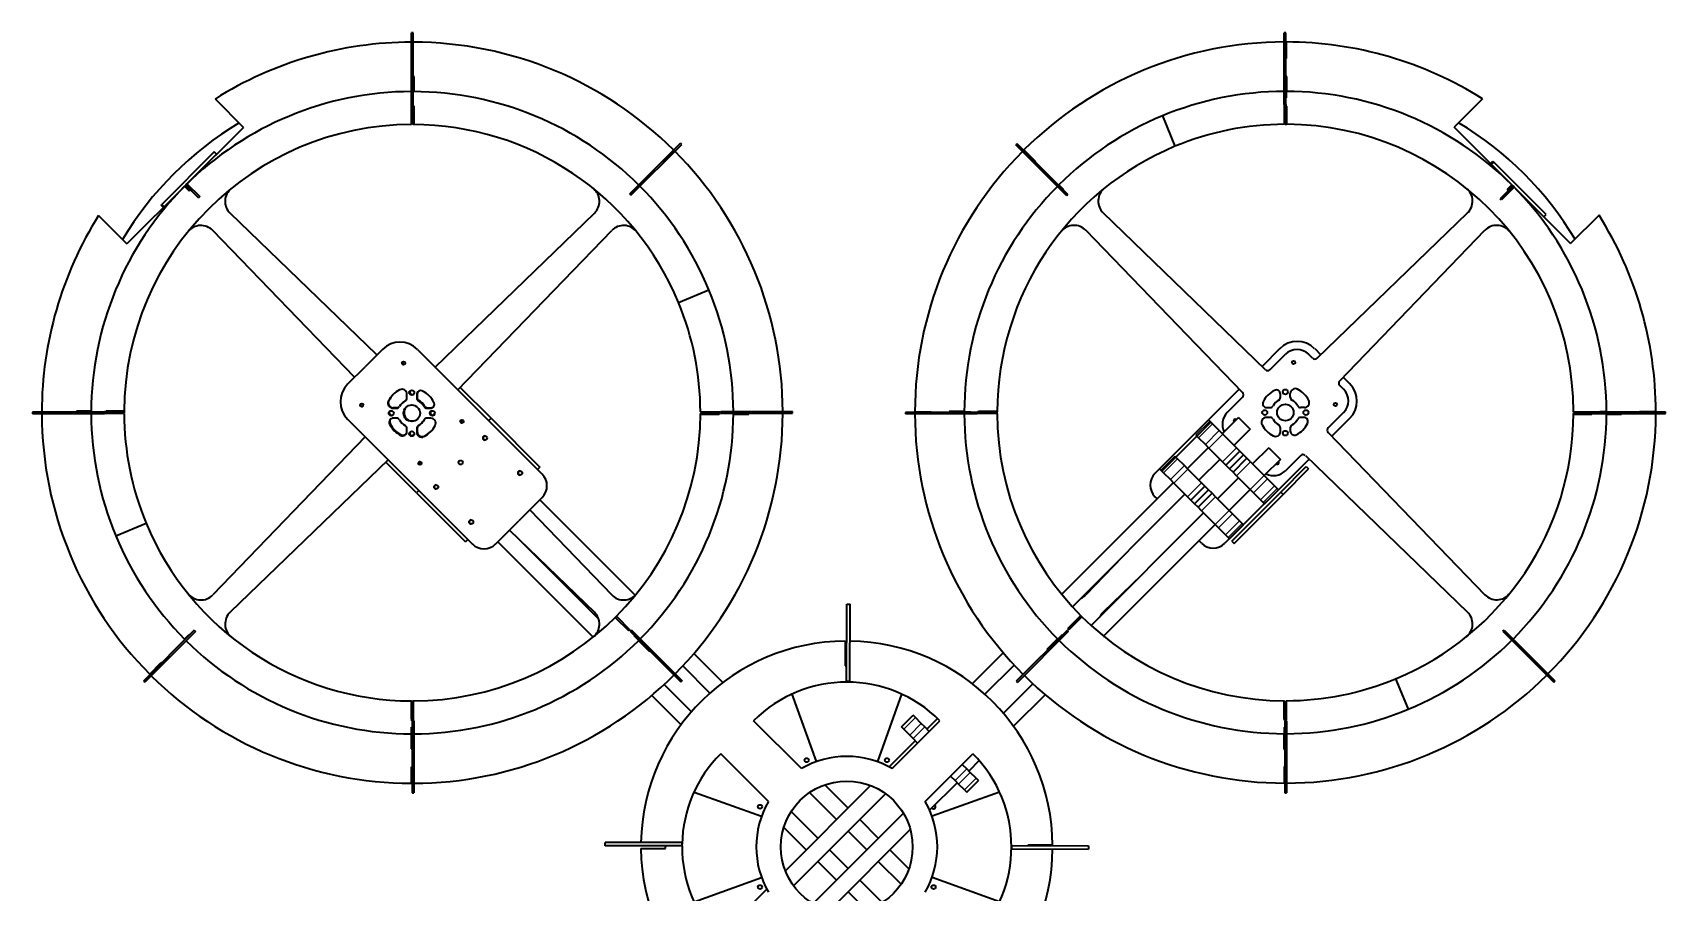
# Model space of a CAD drawing. Extents: x 95 to 1141, y 12 to 831.
# Drawn here: x 408.1 to 738.6, y 298 to 472 of the extents above; entities that cross this region are included whole.
import ezdxf

# ---------------------------------------------------------------- set-up
doc = ezdxf.new("R2010")
doc.units = 0

msp = doc.modelspace()

# ---------------------------------------------------------------- linework, layer by layer
at = {"color": 7, "lineweight": 35, "ltscale": 0.083327}
msp.add_line((484.73, 470.11), (484.73, 466.78), dxfattribs=at)
at = {"color": 7, "lineweight": 35, "ltscale": 0.363315}
for p, q in [((484.75, 457.5), (484.75, 472.03)), ((485.09, 457.5), (485.09, 472.03)), ((661.42, 457.46), (661.42, 472)), ((661.75, 457.46), (661.75, 472)), ((528.93, 439.38), (539.21, 449.66)), ((529.17, 439.15), (539.44, 449.42)), ((617.37, 439.04), (607.09, 449.31)), ((422.59, 395.23), (408.05, 395.23)), ((422.59, 394.9), (408.05, 394.9)), ((547.36, 395.33), (561.89, 395.33)), ((547.36, 395), (561.89, 395)), ((599.25, 395.19), (584.72, 395.19)), ((599.25, 394.86), (584.72, 394.86)), ((724.02, 395.3), (738.56, 395.3)), ((724.02, 394.96), (738.56, 394.96)), ((440.78, 351.08), (430.5, 340.81)), ((441.01, 350.85), (430.74, 340.57)), ((529, 350.92), (539.28, 340.64)), ((705.67, 350.88), (715.95, 340.61)), ((705.91, 351.12), (716.18, 340.84)), ((484.86, 332.73), (484.86, 318.2)), ((485.19, 332.73), (485.19, 318.2)), ((661.52, 332.69), (661.52, 318.16)), ((661.86, 332.69), (661.86, 318.16))]:
    msp.add_line(p, q, dxfattribs=at)
at = {"color": 7, "lineweight": 35, "ltscale": 0.008334}
for p, q in [((485.09, 472.03), (484.75, 472.03)), ((484.73, 457.45), (485.06, 457.45)), ((485.09, 457.5), (484.75, 457.5)), ((485.25, 457.17), (484.92, 457.17)), ((661.59, 457.13), (661.59, 457.46)), ((661.92, 457.13), (661.59, 457.13)), ((485.25, 453.5), (484.92, 453.5)), ((661.92, 453.46), (661.59, 453.46)), ((607.33, 449.55), (607.09, 449.31)), ((439.29, 441.43), (439.05, 441.2)), ((705.36, 438.17), (705.13, 438.4)), ((408.05, 395.23), (408.05, 394.9)), ((422.59, 395.23), (422.59, 394.9)), ((422.92, 395.4), (422.92, 395.06)), ((426.59, 395.4), (426.59, 395.06)), ((547.23, 395.28), (547.23, 394.95)), ((547.36, 395), (547.36, 395.33)), ((561.89, 395), (561.89, 395.33)), ((599.59, 395.36), (599.59, 395.03)), ((603.25, 395.36), (603.25, 395.03)), ((646.32, 393.43), (646.09, 393.67)), ((720.02, 394.8), (720.02, 395.13)), ((723.69, 394.8), (723.69, 395.13)), ((657.4, 376.7), (657.17, 376.94)), ((660.23, 379.53), (660, 379.76)), ((653.14, 372.44), (652.91, 372.68)), ((528.65, 351.04), (528.89, 351.27)), ((529, 350.92), (529.24, 351.16)), ((484.73, 332.78), (485.06, 332.78)), ((484.86, 332.73), (485.19, 332.73)), ((661.8, 332.82), (661.47, 332.82)), ((661.52, 332.69), (661.86, 332.69)), ((484.86, 318.2), (485.19, 318.2)), ((661.52, 318.16), (661.86, 318.16)), ((536.19, 306.91), (536.19, 307.24))]:
    msp.add_line(p, q, dxfattribs=at)
at = {"color": 7, "lineweight": 35, "ltscale": 0.008333}
for p, q in [((661.75, 472), (661.42, 472)), ((661.75, 457.46), (661.42, 457.46)), ((539.44, 449.42), (539.21, 449.66)), ((440, 440.25), (439.76, 440.01)), ((706.77, 440.05), (706.54, 440.29)), ((707.96, 440.76), (707.72, 441)), ((441.88, 438.84), (441.65, 438.6)), ((529.17, 439.15), (528.93, 439.38)), ((617.61, 439.27), (617.37, 439.04)), ((422.92, 395.06), (422.59, 395.06)), ((543.36, 394.83), (543.36, 395.17)), ((547.02, 394.83), (547.02, 395.17)), ((584.72, 395.19), (584.72, 394.86)), ((599.25, 395.19), (599.25, 394.86)), ((599.3, 395.32), (599.3, 394.98)), ((723.97, 395.32), (723.97, 394.98)), ((724.02, 394.96), (724.02, 395.3)), ((738.56, 394.96), (738.56, 395.3)), ((650.32, 369.61), (650.08, 369.85)), ((526.06, 353.63), (526.29, 353.87)), ((620.15, 353.99), (620.39, 353.76)), ((440.78, 351.08), (441.01, 350.85)), ((617.44, 351.05), (617.68, 350.81)), ((617.56, 351.4), (617.8, 351.16)), ((705.67, 350.88), (705.91, 351.12)), ((430.5, 340.81), (430.74, 340.57)), ((607.17, 340.77), (607.4, 340.53)), ((715.95, 340.61), (716.18, 340.84)), ((484.69, 336.73), (485.02, 336.73)), ((661.36, 336.69), (661.69, 336.69)), ((484.69, 333.06), (485.02, 333.06)), ((661.36, 333.03), (661.69, 333.03))]:
    msp.add_line(p, q, dxfattribs=at)
at = {"color": 7, "lineweight": 35, "ltscale": 0.083321}
for p, q in [((661.8, 470.15), (661.8, 466.82)), ((409.9, 395.28), (413.23, 395.28))]:
    msp.add_line(p, q, dxfattribs=at)
at = {"color": 7, "lineweight": 35, "ltscale": 0.000538635}
for p, q in [((484.73, 466.78), (484.75, 466.78)), ((484.75, 458.78), (484.73, 458.78)), ((725.3, 395.3), (725.3, 395.32)), ((733.3, 395.32), (733.3, 395.3))]:
    msp.add_line(p, q, dxfattribs=at)
at = {"color": 7, "lineweight": 35, "ltscale": 0.001302}
for p, q in [((661.8, 466.82), (661.75, 466.82)), ((661.75, 458.82), (661.8, 458.82)), ((661.8, 457.48), (661.75, 457.48))]:
    msp.add_line(p, q, dxfattribs=at)
at = {"color": 7, "lineweight": 35, "ltscale": 0.004166}
for p, q in [((485.25, 463.17), (485.09, 463.17)), ((416.92, 395.4), (416.92, 395.23)), ((553.02, 394.83), (553.02, 395)), ((532.89, 346.8), (533.01, 346.91)), ((484.69, 327.06), (484.86, 327.06)), ((661.36, 327.03), (661.52, 327.03))]:
    msp.add_line(p, q, dxfattribs=at)
at = {"color": 7, "lineweight": 35, "ltscale": 0.07634}
msp.add_line((485.25, 460.11), (485.25, 463.17), dxfattribs=at)
at = {"color": 7, "lineweight": 35, "ltscale": 0.004167}
for p, q in [((661.92, 463.13), (661.75, 463.13)), ((593.59, 395.36), (593.59, 395.19)), ((729.69, 394.8), (729.69, 394.96)), ((613.32, 347.16), (613.44, 347.04))]:
    msp.add_line(p, q, dxfattribs=at)
at = {"color": 7, "lineweight": 35, "ltscale": 0.074477}
for p, q in [((661.92, 460.15), (661.92, 463.13)), ((419.9, 395.4), (416.92, 395.4))]:
    msp.add_line(p, q, dxfattribs=at)
at = {"color": 7, "lineweight": 35, "ltscale": 0.03335}
for p, q in [((484.73, 460.11), (484.73, 458.78)), ((661.8, 460.15), (661.8, 458.82)), ((438.82, 440.96), (439.76, 440.01)), ((419.9, 395.28), (421.23, 395.28)), ((549.9, 394.95), (548.56, 394.95)), ((596.64, 395.32), (597.97, 395.32)), ((726.64, 395.32), (725.3, 395.32)), ((438.82, 349.27), (439.76, 350.21)), ((484.73, 330.11), (484.73, 331.45)), ((661.47, 330.15), (661.47, 331.48))]:
    msp.add_line(p, q, dxfattribs=at)
at = {"color": 7, "lineweight": 35, "ltscale": 0.203117}
for p, q in [((444.98, 458.61), (450.72, 452.86)), ((701.56, 458.64), (695.81, 452.9)), ((421.41, 435.04), (427.15, 429.29)), ((725.13, 435.07), (719.39, 429.33))]:
    msp.add_line(p, q, dxfattribs=at)
at = {"color": 7, "lineweight": 35, "ltscale": 0.1}
for p, q in [((484.73, 453.45), (484.73, 457.45)), ((543.23, 395.28), (547.23, 395.28)), ((603.3, 394.98), (599.3, 394.98)), ((719.97, 395.32), (723.97, 395.32)), ((649.62, 384.48), (652.45, 387.31)), ((651.04, 383.06), (653.87, 385.89)), ((642.53, 377.4), (645.36, 380.22)), ((489.04, 376.56), (486.21, 379.39)), ((643.24, 376.68), (646.07, 379.51)), ((643.96, 375.97), (646.79, 378.8)), ((657.4, 376.7), (660.23, 379.53)), ((496.12, 369.47), (493.3, 372.3)), ((650.32, 369.61), (653.14, 372.44)), ((485.06, 336.78), (485.06, 332.78)), ((661.8, 336.82), (661.8, 332.82))]:
    msp.add_line(p, q, dxfattribs=at)
at = {"color": 7, "lineweight": 35, "ltscale": 0.007027}
for p, q in [((484.92, 457.17), (484.92, 457.45)), ((485.06, 457.17), (485.06, 457.45)), ((599.59, 395.32), (599.3, 395.32)), ((599.59, 395.03), (599.3, 395.03)), ((484.73, 333.06), (484.73, 332.78)), ((485.02, 333.06), (485.02, 332.78))]:
    msp.add_line(p, q, dxfattribs=at)
at = {"color": 7, "lineweight": 35, "ltscale": 0.091666}
for p, q in [((484.92, 453.5), (484.92, 457.17)), ((485.25, 453.5), (485.25, 457.17)), ((661.59, 453.46), (661.59, 457.13)), ((661.92, 453.46), (661.92, 457.13)), ((543.36, 395.17), (547.02, 395.17)), ((543.36, 394.83), (547.02, 394.83)), ((526.29, 353.87), (528.89, 351.27)), ((620.39, 353.76), (617.8, 351.16)), ((661.36, 336.69), (661.36, 333.03)), ((661.69, 336.69), (661.69, 333.03))]:
    msp.add_line(p, q, dxfattribs=at)
at = {"color": 7, "lineweight": 35, "ltscale": 0.099467}
for p, q in [((661.47, 453.48), (661.47, 457.46)), ((426.57, 394.95), (422.59, 394.95))]:
    msp.add_line(p, q, dxfattribs=at)
at = {"color": 7, "lineweight": 35, "ltscale": 0.000532532}
msp.add_line((661.75, 457.48), (661.75, 457.46), dxfattribs=at)
at = {"color": 7, "lineweight": 35, "ltscale": 0.008866}
msp.add_line((661.8, 457.13), (661.8, 457.48), dxfattribs=at)
at = {"color": 7, "lineweight": 35, "ltscale": 0.404167}
msp.add_line((439.29, 441.43), (450.72, 452.86), dxfattribs=at)
at = {"color": 7, "lineweight": 35, "ltscale": 0.001307}
msp.add_line((485.06, 453.45), (485.06, 453.5), dxfattribs=at)
at = {"color": 7, "lineweight": 35, "ltscale": 0.166667}
for p, q in [((636.74, 455.19), (639.29, 449.03)), ((636.74, 455.19), (639.29, 449.03)), ((511.2, 377.97), (506.49, 373.25)), ((683.94, 341.25), (686.49, 335.09)), ((683.94, 341.25), (686.49, 335.09))]:
    msp.add_line(p, q, dxfattribs=at)
at = {"color": 7, "lineweight": 35, "ltscale": 0.408333}
for p, q in [((707.36, 441.35), (695.81, 452.9)), ((438.7, 440.84), (427.15, 429.29))]:
    msp.add_line(p, q, dxfattribs=at)
at = {"color": 7, "lineweight": 35, "ltscale": 0.363316}
msp.add_line((617.61, 439.27), (607.33, 449.55), dxfattribs=at)
at = {"color": 7, "lineweight": 35, "ltscale": 0.374792}
for p, q in [((444.8, 447.88), (434.2, 437.28)), ((714.41, 435.25), (703.81, 445.85))]:
    msp.add_line(p, q, dxfattribs=at)
at = {"color": 7, "lineweight": 35, "ltscale": 0.211495}
msp.add_line((445.27, 447.41), (439.29, 441.43), dxfattribs=at)
at = {"color": 7, "lineweight": 35, "ltscale": 0.016667}
for p, q in [((445.27, 447.41), (444.8, 447.88)), ((703.33, 445.38), (703.81, 445.85)), ((713.94, 434.78), (714.41, 435.25)), ((500.84, 393.99), (500.37, 393.52)), ((646.07, 393.65), (646.54, 393.18)), ((510.74, 384.09), (510.27, 383.62)), ((665.87, 384.23), (666.34, 383.76)), ((486.22, 379.37), (485.75, 378.9)), ((660.69, 379.04), (661.16, 378.57)), ((496.12, 369.47), (495.65, 369)), ((572.86, 356.4), (573.53, 356.4)), ((572.83, 340.81), (573.5, 340.81)), ((584.41, 331.05), (583.94, 331.52)), ((596.66, 318.79), (597.13, 318.32)), ((523.93, 307.48), (523.93, 308.14)), ((606.19, 307.5), (606.19, 306.84)), ((621.79, 307.47), (621.79, 306.81))]:
    msp.add_line(p, q, dxfattribs=at)
at = {"color": 7, "lineweight": 35, "ltscale": 0.083334}
for p, q in [((538.05, 448.03), (535.69, 445.67)), ((652.15, 394.14), (654.5, 391.79)), ((583.94, 331.52), (586.29, 333.87)), ((661.47, 320.15), (661.47, 323.48))]:
    msp.add_line(p, q, dxfattribs=at)
at = {"color": 7, "lineweight": 35, "ltscale": 0.083333}
for p, q in [((608.72, 448.3), (611.08, 445.94)), ((559.9, 394.95), (556.56, 394.95)), ((658.27, 388.02), (660.63, 385.66)), ((431.75, 342.2), (434.1, 344.56)), ((714.79, 342.24), (712.43, 344.59)), ((597.13, 318.32), (599.49, 320.67))]:
    msp.add_line(p, q, dxfattribs=at)
at = {"color": 7, "lineweight": 35, "ltscale": 0.002601}
for p, q in [((611.01, 445.87), (611.08, 445.94)), ((439.84, 350.14), (439.76, 350.21)), ((529.8, 349.98), (529.87, 350.05)), ((434.18, 344.48), (434.1, 344.56))]:
    msp.add_line(p, q, dxfattribs=at)
at = {"color": 7, "lineweight": 35, "ltscale": 0.016666}
for p, q in [((703.18, 445.53), (703.65, 446.01)), ((434.51, 436.65), (434.04, 437.13)), ((636.17, 383.76), (636.65, 383.28)), ((650.79, 369.14), (651.26, 368.67)), ((586.76, 333.4), (586.29, 333.87)), ((599.02, 321.15), (599.49, 320.67)), ((539.53, 307.44), (539.53, 308.11))]:
    msp.add_line(p, q, dxfattribs=at)
at = {"color": 7, "lineweight": 35, "ltscale": 0.002741}
for p, q in [((703.26, 445.46), (703.33, 445.38)), ((434.59, 436.73), (434.67, 436.81))]:
    msp.add_line(p, q, dxfattribs=at)
at = {"color": 7, "lineweight": 35, "ltscale": 0.154964}
for p, q in [((707.72, 440.99), (703.33, 445.38)), ((439.05, 441.19), (434.67, 436.81))]:
    msp.add_line(p, q, dxfattribs=at)
at = {"color": 7, "lineweight": 35, "ltscale": 0.005552}
msp.add_line((703.65, 446.01), (703.81, 445.85), dxfattribs=at)
at = {"color": 7, "lineweight": 35, "ltscale": 0.091821}
for p, q in [((439.05, 441.2), (441.65, 438.6)), ((439.29, 441.43), (441.88, 438.84)), ((707.72, 441), (705.13, 438.4))]:
    msp.add_line(p, q, dxfattribs=at)
at = {"color": 7, "lineweight": 35, "ltscale": 0.033333}
for p, q in [((439.05, 441.19), (440, 440.25)), ((530.74, 441.19), (529.8, 440.25)), ((707.72, 349.31), (706.77, 350.25))]:
    msp.add_line(p, q, dxfattribs=at)
at = {"color": 7, "lineweight": 35, "ltscale": 0.033349}
for p, q in [((615.79, 441.23), (616.74, 440.29)), ((707.48, 441.23), (706.54, 440.29)), ((615.56, 349.31), (616.5, 350.25))]:
    msp.add_line(p, q, dxfattribs=at)
at = {"color": 7, "lineweight": 35, "ltscale": 0.002602}
for p, q in [((616.66, 440.21), (616.74, 440.29)), ((616.5, 350.25), (616.58, 350.18))]:
    msp.add_line(p, q, dxfattribs=at)
at = {"color": 7, "lineweight": 35, "ltscale": 0.09182}
msp.add_line((707.96, 440.76), (705.36, 438.17), dxfattribs=at)
at = {"color": 7, "lineweight": 35, "ltscale": 0.02017}
msp.add_line((707.72, 440.99), (707.15, 440.42), dxfattribs=at)
at = {"color": 7, "lineweight": 35, "ltscale": 0.404166}
msp.add_line((707.95, 440.76), (719.39, 429.33), dxfattribs=at)
at = {"color": 7, "lineweight": 35, "ltscale": 0.211494}
msp.add_line((713.94, 434.78), (707.95, 440.76), dxfattribs=at)
at = {"color": 7, "lineweight": 35, "ltscale": 0.005551}
msp.add_line((434.04, 437.13), (434.2, 437.28), dxfattribs=at)
at = {"color": 7, "lineweight": 35, "ltscale": 0.016668}
msp.add_line((434.67, 436.81), (434.2, 437.28), dxfattribs=at)
at = {"color": 7, "lineweight": 35}
for p, q in [((477.74, 406.8), (448.02, 435.5)), ((489.53, 404.36), (521.78, 435.5)), ((657.6, 403.82), (624.76, 435.54)), ((668.07, 406.14), (698.52, 435.54)), ((473.21, 402.28), (444.51, 431.99)), ((494.14, 399.74), (525.28, 431.99)), ((652.97, 399.19), (621.25, 432.03)), ((672.63, 401.59), (702.02, 432.03)), ((485.94, 407.94), (511.2, 382.68)), ((471.8, 393.8), (497.06, 368.54)), ((475.39, 390.21), (444.51, 358.24)), ((670.31, 391.11), (702.02, 358.27)), ((479.99, 385.6), (448.02, 354.73)), ((666.44, 385.74), (649.38, 368.68)), ((665.68, 386.48), (698.52, 354.76)), ((638.97, 380.96), (616.37, 358.36)), ((510.73, 377.5), (530.04, 358.19)), ((641.32, 378.61), (618.55, 355.83)), ((508.67, 375.44), (525.28, 358.24)), ((645.09, 374.84), (622.32, 352.06)), ((504.57, 371.34), (521.78, 354.73)), ((647.45, 372.48), (624.85, 349.88)), ((502.24, 369.01), (521.54, 349.72)), ((506.2, 369.77), (522.64, 353.33)), ((577.67, 319.67), (560.42, 302.42)), ((580.72, 318.01), (562.09, 299.37)), ((584.32, 314.06), (566.04, 295.78)), ((585.72, 310.75), (569.35, 294.38))]:
    msp.add_line(p, q, dxfattribs=at)
at = {"color": 7, "lineweight": 35, "ltscale": 0.166666}
for p, q in [((538.8, 417.41), (544.96, 419.96)), ((538.8, 417.41), (544.96, 419.96)), ((424.86, 370.21), (431.02, 372.76)), ((424.86, 370.21), (431.02, 372.76)), ((501.77, 368.54), (506.49, 373.25))]:
    msp.add_line(p, q, dxfattribs=at)
at = {"color": 7, "lineweight": 35, "ltscale": 0.125}
for p, q in [((478.87, 407.94), (475.34, 404.4)), ((572.52, 348.9), (572.52, 343.9)), ((614.52, 307.57), (609.52, 307.57)), ((531.19, 306.91), (536.19, 306.91))]:
    msp.add_line(p, q, dxfattribs=at)
at = {"color": 7, "lineweight": 35, "ltscale": 0.126822}
msp.add_line((660.5, 408.08), (656.91, 404.49), dxfattribs=at)
at = {"color": 7, "lineweight": 35, "ltscale": 0.109739}
for p, q in [((658.53, 403.83), (661.64, 406.94)), ((652.96, 398.25), (649.85, 395.15)), ((670.32, 392.05), (673.42, 395.15)), ((664.74, 386.47), (661.64, 383.37))]:
    msp.add_line(p, q, dxfattribs=at)
at = {"color": 7, "lineweight": 35, "ltscale": 0.02786}
msp.add_line((667.14, 406.15), (666.35, 406.94), dxfattribs=at)
at = {"color": 7, "lineweight": 35, "ltscale": 0.043665}
msp.add_line((667.57, 408.08), (668.8, 406.84), dxfattribs=at)
at = {"color": 7, "lineweight": 35, "ltscale": 0.125001}
msp.add_line((471.8, 400.87), (475.34, 404.4), dxfattribs=at)
at = {"color": 7, "lineweight": 35, "ltscale": 0.220402}
msp.add_line((500.84, 393.99), (494.6, 400.22), dxfattribs=at)
at = {"color": 7, "lineweight": 35, "ltscale": 0.027859}
msp.add_line((672.64, 400.65), (673.42, 399.86), dxfattribs=at)
at = {"color": 7, "lineweight": 35, "ltscale": 0.046267}
msp.add_line((674.64, 401.01), (673.33, 402.32), dxfattribs=at)
at = {"color": 7, "lineweight": 35, "ltscale": 0.019162}
for p, q in [((483.8, 398.09), (483.8, 398.86)), ((480.96, 396.01), (481.72, 396.01)), ((481.82, 396.11), (481.05, 396.11)), ((488.65, 394.01), (487.88, 394.01)), ((658.56, 394.15), (657.79, 394.15)), ((665.48, 396.15), (664.72, 396.15)), ((485.8, 391.94), (485.8, 391.17))]:
    msp.add_line(p, q, dxfattribs=at)
at = {"color": 7, "lineweight": 35, "ltscale": 0.016599}
for p, q in [((485.8, 398.75), (485.8, 398.09)), ((485.9, 398.86), (485.9, 398.19)), ((660.64, 398.23), (660.64, 398.89)), ((481.72, 394.01), (481.06, 394.01)), ((487.88, 396.01), (488.54, 396.01)), ((487.98, 396.11), (488.64, 396.11)), ((657.9, 396.15), (658.56, 396.15)), ((665.38, 394.15), (664.72, 394.15)), ((483.8, 391.27), (483.8, 391.94)), ((662.64, 392.07), (662.64, 391.41))]:
    msp.add_line(p, q, dxfattribs=at)
at = {"color": 7, "lineweight": 35, "ltscale": 0.219527}
msp.add_line((652.3, 399.88), (646.09, 393.67), dxfattribs=at)
at = {"color": 7, "lineweight": 35, "ltscale": 0.019163}
for p, q in [((662.64, 398.23), (662.64, 398.99)), ((485.9, 392.04), (485.9, 391.27)), ((660.64, 391.31), (660.64, 392.07))]:
    msp.add_line(p, q, dxfattribs=at)
at = {"color": 7, "lineweight": 35, "ltscale": 0.001301}
for p, q in [((413.23, 395.28), (413.23, 395.23)), ((421.23, 395.23), (421.23, 395.28)), ((422.57, 395.28), (422.57, 395.23)), ((548.56, 394.95), (548.56, 395)), ((556.56, 395), (556.56, 394.95))]:
    msp.add_line(p, q, dxfattribs=at)
at = {"color": 7, "lineweight": 35, "ltscale": 0.008865}
msp.add_line((422.92, 395.28), (422.57, 395.28), dxfattribs=at)
at = {"color": 7, "lineweight": 35, "ltscale": 0.091667}
for p, q in [((426.59, 395.4), (422.92, 395.4)), ((426.59, 395.06), (422.92, 395.06)), ((603.25, 395.36), (599.59, 395.36)), ((603.25, 395.03), (599.59, 395.03)), ((720.02, 395.13), (723.69, 395.13)), ((720.02, 394.8), (723.69, 394.8)), ((526.06, 353.63), (528.65, 351.04)), ((484.69, 336.73), (484.69, 333.06)), ((485.02, 336.73), (485.02, 333.06))]:
    msp.add_line(p, q, dxfattribs=at)
at = {"color": 7, "lineweight": 35, "ltscale": 0.014659}
msp.add_line((489.05, 394.61), (489.47, 395.03), dxfattribs=at)
at = {"color": 7, "lineweight": 35, "ltscale": 0.013632}
for p, q in [((494.71, 393.52), (495.09, 393.14)), ((486.22, 385.04), (486.61, 384.65))]:
    msp.add_line(p, q, dxfattribs=at)
at = {"color": 7, "lineweight": 35, "ltscale": 0.35}
for p, q in [((500.84, 393.99), (510.74, 384.09)), ((636.17, 383.76), (646.07, 393.65)), ((485.75, 378.9), (495.65, 369)), ((486.22, 379.37), (496.12, 369.47)), ((650.79, 369.14), (660.69, 379.04))]:
    msp.add_line(p, q, dxfattribs=at)
at = {"color": 7, "lineweight": 35, "ltscale": 0.003146}
for p, q in [((543.23, 394.95), (543.36, 394.95)), ((661.47, 336.82), (661.47, 336.69))]:
    msp.add_line(p, q, dxfattribs=at)
at = {"color": 7, "lineweight": 35, "ltscale": 0.005188}
for p, q in [((547.02, 395.17), (547.23, 395.17)), ((547.02, 394.95), (547.23, 394.95))]:
    msp.add_line(p, q, dxfattribs=at)
at = {"color": 7, "lineweight": 35, "ltscale": 0.003162}
msp.add_line((548.69, 395), (548.56, 395), dxfattribs=at)
at = {"color": 7, "lineweight": 35, "ltscale": 0.078156}
for p, q in [((549.9, 394.83), (553.02, 394.83)), ((661.36, 330.15), (661.36, 327.03))]:
    msp.add_line(p, q, dxfattribs=at)
at = {"color": 7, "lineweight": 35, "ltscale": 0.083325}
for p, q in [((586.64, 395.32), (589.97, 395.32)), ((736.64, 395.32), (733.3, 395.32))]:
    msp.add_line(p, q, dxfattribs=at)
at = {"color": 7, "lineweight": 35, "ltscale": 0.00314}
for p, q in [((589.97, 395.32), (589.97, 395.19)), ((597.97, 395.19), (597.97, 395.32)), ((484.86, 331.45), (484.73, 331.45)), ((484.73, 323.45), (484.86, 323.45))]:
    msp.add_line(p, q, dxfattribs=at)
at = {"color": 7, "lineweight": 35, "ltscale": 0.076309}
for p, q in [((596.64, 395.36), (593.59, 395.36)), ((484.69, 330.11), (484.69, 327.06))]:
    msp.add_line(p, q, dxfattribs=at)
at = {"color": 7, "lineweight": 35, "ltscale": 0.001306}
for p, q in [((603.3, 395.32), (603.25, 395.32)), ((484.73, 336.78), (484.73, 336.73))]:
    msp.add_line(p, q, dxfattribs=at)
at = {"color": 7, "lineweight": 13, "ltscale": 0.1}
for p, q in [((643.5, 390.61), (646.32, 393.43)), ((644.07, 390.04), (646.89, 392.87)), ((645.44, 388.66), (648.27, 391.49)), ((646.13, 387.97), (648.96, 390.8)), ((636.41, 383.52), (639.24, 386.35)), ((636.98, 382.95), (639.81, 385.78)), ((638.36, 381.57), (641.19, 384.4)), ((639.05, 380.88), (641.87, 383.71)), ((641.83, 378.1), (644.66, 380.93)), ((654.53, 379.57), (657.36, 382.4)), ((655.22, 378.88), (658.05, 381.71)), ((656.6, 377.5), (659.43, 380.33)), ((644.66, 375.27), (647.49, 378.1)), ((657.17, 376.94), (660, 379.76)), ((647.44, 372.49), (650.27, 375.31)), ((648.13, 371.8), (650.96, 374.62)), ((649.51, 370.42), (652.34, 373.25))]:
    msp.add_line(p, q, dxfattribs=at)
at = {"color": 7, "lineweight": 35, "ltscale": 0.000558901}
msp.add_line((646.07, 393.65), (646.09, 393.67), dxfattribs=at)
at = {"color": 7, "lineweight": 35, "ltscale": 0.020101}
for p, q in [((646.32, 393.43), (646.89, 392.87)), ((643.5, 390.61), (644.07, 390.04)), ((660, 379.76), (659.43, 380.33)), ((657.17, 376.94), (656.6, 377.5))]:
    msp.add_line(p, q, dxfattribs=at)
at = {"color": 7, "lineweight": 35, "ltscale": 0.115427}
for p, q in [((652.15, 394.14), (648.88, 390.88)), ((658.27, 388.02), (655.01, 384.75)), ((660.63, 385.66), (657.37, 382.39))]:
    msp.add_line(p, q, dxfattribs=at)
at = {"color": 7, "lineweight": 35, "ltscale": 0.126868}
msp.add_line((674.64, 393.94), (671.05, 390.35), dxfattribs=at)
at = {"color": 7, "lineweight": 35, "ltscale": 0.001308}
msp.add_line((719.97, 394.98), (720.02, 394.98), dxfattribs=at)
at = {"color": 7, "lineweight": 35, "ltscale": 0.007025}
for p, q in [((723.69, 395.13), (723.97, 395.13)), ((723.69, 394.98), (723.97, 394.98))]:
    msp.add_line(p, q, dxfattribs=at)
at = {"color": 7, "lineweight": 35, "ltscale": 0.076343}
msp.add_line((726.64, 394.8), (729.69, 394.8), dxfattribs=at)
at = {"color": 7, "lineweight": 35, "ltscale": 0.011231}
msp.add_line((484.89, 390.45), (485.2, 390.77), dxfattribs=at)
at = {"color": 7, "lineweight": 35, "ltscale": 0.002579}
msp.add_line((485.2, 390.77), (485.28, 390.69), dxfattribs=at)
at = {"color": 7, "lineweight": 35, "ltscale": 0.349999}
msp.add_line((636.65, 383.28), (646.54, 393.18), dxfattribs=at)
at = {"color": 7, "lineweight": 35, "ltscale": 0.04875}
for p, q in [((645.44, 388.66), (644.07, 390.04)), ((648.27, 391.49), (646.89, 392.87)), ((641.19, 384.4), (639.81, 385.78)), ((638.36, 381.57), (636.98, 382.95)), ((659.43, 380.33), (658.05, 381.71)), ((656.6, 377.5), (655.22, 378.88)), ((652.34, 373.25), (650.96, 374.62)), ((649.51, 370.42), (648.13, 371.8))]:
    msp.add_line(p, q, dxfattribs=at)
at = {"color": 7, "lineweight": 35, "ltscale": 0.024376}
for p, q in [((648.96, 390.8), (648.27, 391.49)), ((646.13, 387.97), (645.44, 388.66)), ((658.05, 381.71), (657.36, 382.4))]:
    msp.add_line(p, q, dxfattribs=at)
at = {"color": 7, "lineweight": 35, "ltscale": 0.098438}
for p, q in [((651.75, 388.01), (648.96, 390.8)), ((651.75, 382.36), (654.53, 379.57))]:
    msp.add_line(p, q, dxfattribs=at)
at = {"color": 7, "lineweight": 35, "ltscale": 0.115428}
msp.add_line((654.5, 391.79), (651.24, 388.52), dxfattribs=at)
at = {"color": 7, "lineweight": 35, "ltscale": 0.150559}
for p, q in [((646.05, 388.05), (641.79, 383.79)), ((648.41, 385.69), (644.15, 381.43))]:
    msp.add_line(p, q, dxfattribs=at)
at = {"color": 7, "lineweight": 35, "ltscale": 0.098439}
for p, q in [((648.92, 385.19), (646.13, 387.97)), ((654.57, 385.19), (657.36, 382.4)), ((644.66, 375.27), (647.44, 372.49))]:
    msp.add_line(p, q, dxfattribs=at)
at = {"color": 7, "lineweight": 13, "ltscale": 0.099999}
for p, q in [((648.92, 385.19), (651.75, 388.01)), ((651.75, 382.36), (654.57, 385.19)), ((650.08, 369.85), (652.91, 372.68))]:
    msp.add_line(p, q, dxfattribs=at)
at = {"color": 7, "lineweight": 35, "ltscale": 0.024813}
for p, q in [((652.45, 387.31), (651.75, 388.01)), ((651.75, 382.36), (651.04, 383.06))]:
    msp.add_line(p, q, dxfattribs=at)
at = {"color": 7, "lineweight": 35, "ltscale": 0.025189}
for p, q in [((653.16, 386.6), (652.45, 387.31)), ((651.04, 383.06), (650.33, 383.77))]:
    msp.add_line(p, q, dxfattribs=at)
at = {"color": 7, "lineweight": 35, "ltscale": 0.22057}
msp.add_line((485.75, 378.9), (479.51, 385.14), dxfattribs=at)
at = {"color": 7, "lineweight": 35, "ltscale": 0.220279}
msp.add_line((486.22, 379.37), (479.99, 385.6), dxfattribs=at)
at = {"color": 7, "lineweight": 35, "ltscale": 0.033046}
msp.add_line((636.17, 383.76), (635.24, 382.82), dxfattribs=at)
at = {"color": 7, "lineweight": 35, "ltscale": 0.008332}
for p, q in [((636.41, 383.52), (636.17, 383.76)), ((539.28, 340.64), (539.52, 340.88))]:
    msp.add_line(p, q, dxfattribs=at)
at = {"color": 7, "lineweight": 35, "ltscale": 0.020103}
for p, q in [((636.41, 383.52), (636.98, 382.95)), ((639.24, 386.35), (639.81, 385.78)), ((650.08, 369.85), (649.51, 370.42))]:
    msp.add_line(p, q, dxfattribs=at)
at = {"color": 7, "lineweight": 35, "ltscale": 0.024374}
for p, q in [((641.87, 383.71), (641.19, 384.4)), ((639.05, 380.88), (638.36, 381.57)), ((650.96, 374.62), (650.27, 375.31)), ((648.13, 371.8), (647.44, 372.49))]:
    msp.add_line(p, q, dxfattribs=at)
at = {"color": 7, "lineweight": 35, "ltscale": 0.09844}
for p, q in [((644.66, 380.93), (641.87, 383.71)), ((641.83, 378.1), (639.05, 380.88)), ((647.49, 378.1), (650.27, 375.31))]:
    msp.add_line(p, q, dxfattribs=at)
at = {"color": 7, "lineweight": 35, "ltscale": 0.024812}
for p, q in [((649.62, 384.48), (648.92, 385.19)), ((654.57, 385.19), (653.87, 385.89))]:
    msp.add_line(p, q, dxfattribs=at)
at = {"color": 7, "lineweight": 35, "ltscale": 0.025188}
for p, q in [((650.33, 383.77), (649.62, 384.48)), ((653.87, 385.89), (653.16, 386.6))]:
    msp.add_line(p, q, dxfattribs=at)
at = {"color": 7, "lineweight": 35, "ltscale": 0.100001}
msp.add_line((650.33, 383.77), (653.16, 386.6), dxfattribs=at)
at = {"color": 7, "lineweight": 35, "ltscale": 0.183333}
for p, q in [((660.69, 379.04), (665.87, 384.23)), ((661.16, 378.57), (666.34, 383.76))]:
    msp.add_line(p, q, dxfattribs=at)
at = {"color": 7, "lineweight": 35, "ltscale": 0.024814}
for p, q in [((645.36, 380.22), (644.66, 380.93)), ((642.53, 377.4), (641.83, 378.1)), ((647.49, 378.1), (646.79, 378.8)), ((644.66, 375.27), (643.96, 375.97))]:
    msp.add_line(p, q, dxfattribs=at)
at = {"color": 7, "lineweight": 35, "ltscale": 0.025187}
for p, q in [((646.07, 379.51), (645.36, 380.22)), ((643.24, 376.68), (642.53, 377.4)), ((646.79, 378.8), (646.07, 379.51)), ((643.96, 375.97), (643.24, 376.68))]:
    msp.add_line(p, q, dxfattribs=at)
at = {"color": 7, "lineweight": 35, "ltscale": 0.15056}
for p, q in [((652.18, 381.92), (647.92, 377.66)), ((654.54, 379.57), (650.28, 375.31))]:
    msp.add_line(p, q, dxfattribs=at)
at = {"color": 7, "lineweight": 35, "ltscale": 0.015365}
msp.add_line((635.24, 378.11), (635.67, 377.67), dxfattribs=at)
at = {"color": 7, "lineweight": 35, "ltscale": 0.350001}
msp.add_line((651.26, 368.67), (661.16, 378.57), dxfattribs=at)
at = {"color": 7, "lineweight": 35, "ltscale": 0.024375}
msp.add_line((655.22, 378.88), (654.53, 379.57), dxfattribs=at)
at = {"color": 7, "lineweight": 35, "ltscale": 0.020102}
msp.add_line((652.91, 372.68), (652.34, 373.25), dxfattribs=at)
at = {"color": 7, "lineweight": 35, "ltscale": 0.017967}
msp.add_line((644.67, 368.68), (644.16, 369.19), dxfattribs=at)
at = {"color": 7, "lineweight": 35, "ltscale": 0.266718}
msp.add_line((628.66, 365.95), (621.25, 358.27), dxfattribs=at)
at = {"color": 7, "lineweight": 35, "ltscale": 0.26671}
msp.add_line((632.43, 362.18), (624.76, 354.76), dxfattribs=at)
at = {"color": 7, "lineweight": 35, "ltscale": 0.389881}
for p, q in [((572.83, 340.81), (572.86, 356.4)), ((573.5, 340.81), (573.53, 356.4)), ((539.53, 307.44), (523.93, 307.48)), ((606.19, 307.5), (621.79, 307.47)), ((606.19, 306.84), (621.79, 306.81))]:
    msp.add_line(p, q, dxfattribs=at)
at = {"color": 7, "lineweight": 35, "ltscale": 0.091668}
msp.add_line((620.15, 353.99), (617.56, 351.4), dxfattribs=at)
at = {"color": 7, "lineweight": 35, "ltscale": 0.363314}
for p, q in [((529.24, 351.16), (539.52, 340.88)), ((617.44, 351.05), (607.17, 340.77)), ((617.68, 350.81), (607.4, 340.53))]:
    msp.add_line(p, q, dxfattribs=at)
at = {"color": 7, "lineweight": 35, "ltscale": 0.033348}
msp.add_line((530.74, 349.03), (529.8, 349.98), dxfattribs=at)
at = {"color": 7, "lineweight": 35, "ltscale": 0.002624}
msp.add_line((529.95, 349.98), (529.87, 350.05), dxfattribs=at)
at = {"color": 7, "lineweight": 35, "ltscale": 0.077612}
for p, q in [((530.7, 348.99), (532.89, 346.8)), ((615.51, 349.35), (613.32, 347.16))]:
    msp.add_line(p, q, dxfattribs=at)
at = {"color": 7, "lineweight": 35, "ltscale": 0.194439}
msp.add_line((539.65, 343.86), (545.15, 338.36), dxfattribs=at)
at = {"color": 7, "lineweight": 35, "ltscale": 0.207259}
msp.add_line((541.88, 346.35), (547.74, 340.49), dxfattribs=at)
at = {"color": 7, "lineweight": 35, "ltscale": 0.007791}
msp.add_line((572.52, 343.9), (572.84, 343.9), dxfattribs=at)
at = {"color": 7, "lineweight": 35, "ltscale": 0.221586}
msp.add_line((604.53, 346.53), (598.27, 340.26), dxfattribs=at)
at = {"color": 7, "lineweight": 35, "ltscale": 0.209288}
msp.add_line((606.75, 344.04), (600.83, 338.12), dxfattribs=at)
at = {"color": 7, "lineweight": 35, "ltscale": 0.209859}
msp.add_line((533.37, 337.88), (539.31, 331.95), dxfattribs=at)
at = {"color": 7, "lineweight": 35, "ltscale": 0.195587}
msp.add_line((535.87, 340.1), (541.4, 334.57), dxfattribs=at)
at = {"color": 7, "lineweight": 35, "ltscale": 0.362827}
for p, q in [((561.76, 338.16), (566.67, 324.5)), ((583.95, 338.16), (579.05, 324.5))]:
    msp.add_line(p, q, dxfattribs=at)
at = {"color": 7, "lineweight": 35, "ltscale": 0.211259}
msp.add_line((610.52, 340.27), (604.55, 334.29), dxfattribs=at)
at = {"color": 7, "lineweight": 35, "ltscale": 0.226058}
msp.add_line((613.02, 338.05), (606.62, 331.65), dxfattribs=at)
at = {"color": 7, "lineweight": 35, "ltscale": 0.341596}
for p, q in [((563.66, 323.1), (554, 332.76)), ((582.05, 323.1), (591.71, 332.76))]:
    msp.add_line(p, q, dxfattribs=at)
at = {"color": 7, "lineweight": 13, "ltscale": 0.083333}
for p, q in [((584.41, 331.05), (586.76, 333.4)), ((586.29, 329.16), (588.65, 331.52))]:
    msp.add_line(p, q, dxfattribs=at)
at = {"color": 7, "lineweight": 35, "ltscale": 0.041666}
for p, q in [((585.59, 329.87), (584.41, 331.05)), ((596.66, 318.79), (595.48, 319.97))]:
    msp.add_line(p, q, dxfattribs=at)
at = {"color": 7, "lineweight": 13, "ltscale": 0.083334}
for p, q in [((585.59, 329.87), (587.94, 332.22)), ((594.78, 320.67), (597.13, 323.03)), ((596.66, 318.79), (599.02, 321.15))]:
    msp.add_line(p, q, dxfattribs=at)
at = {"color": 7, "lineweight": 35, "ltscale": 0.041667}
for p, q in [((587.94, 332.22), (586.76, 333.4)), ((599.02, 321.15), (597.84, 322.32))]:
    msp.add_line(p, q, dxfattribs=at)
at = {"color": 7, "lineweight": 35, "ltscale": 0.024999}
msp.add_line((588.65, 331.52), (587.94, 332.22), dxfattribs=at)
at = {"color": 7, "lineweight": 35, "ltscale": 0.032149}
for p, q in [((589.56, 330.61), (588.65, 331.52)), ((596.23, 323.94), (597.13, 323.03)), ((593.87, 321.58), (594.78, 320.67))]:
    msp.add_line(p, q, dxfattribs=at)
at = {"color": 7, "lineweight": 35, "ltscale": 0.075973}
msp.add_line((591.23, 333.23), (589.08, 331.08), dxfattribs=at)
at = {"color": 7, "lineweight": 35, "ltscale": 0.005187}
for p, q in [((661.47, 333.03), (661.47, 332.82)), ((661.69, 333.03), (661.69, 332.82))]:
    msp.add_line(p, q, dxfattribs=at)
at = {"color": 7, "lineweight": 35, "ltscale": 0.0013}
for p, q in [((661.47, 331.48), (661.52, 331.48)), ((661.52, 323.48), (661.47, 323.48))]:
    msp.add_line(p, q, dxfattribs=at)
at = {"color": 7, "lineweight": 35, "ltscale": 0.186887}
msp.add_line((586.73, 328.73), (581.44, 323.44), dxfattribs=at)
at = {"color": 7, "lineweight": 35, "ltscale": 0.025001}
for p, q in [((586.29, 329.16), (585.59, 329.87)), ((595.48, 319.97), (594.78, 320.67))]:
    msp.add_line(p, q, dxfattribs=at)
at = {"color": 7, "lineweight": 35, "ltscale": 0.032148}
msp.add_line((587.2, 328.25), (586.29, 329.16), dxfattribs=at)
at = {"color": 7, "lineweight": 35, "ltscale": 0.341594}
for p, q in [((557, 316.43), (547.33, 326.1)), ((588.72, 316.43), (598.38, 326.1))]:
    msp.add_line(p, q, dxfattribs=at)
at = {"color": 7, "lineweight": 35, "ltscale": 0.074489}
msp.add_line((599.68, 324.7), (597.57, 322.6), dxfattribs=at)
at = {"color": 7, "lineweight": 35, "ltscale": 0.083326}
msp.add_line((484.73, 320.11), (484.73, 323.45), dxfattribs=at)
at = {"color": 7, "lineweight": 13, "ltscale": 0.083332}
msp.add_line((595.48, 319.97), (597.84, 322.32), dxfattribs=at)
at = {"color": 7, "lineweight": 35, "ltscale": 0.025}
msp.add_line((597.84, 322.32), (597.13, 323.03), dxfattribs=at)
at = {"color": 7, "lineweight": 35, "ltscale": 0.362828}
for p, q in [((541.94, 318.33), (555.6, 313.43)), ((603.77, 318.33), (590.11, 313.43)), ((541.94, 296.15), (555.6, 301.05))]:
    msp.add_line(p, q, dxfattribs=at)
at = {"color": 7, "lineweight": 35, "ltscale": 0.193185}
msp.add_line((565.29, 318.22), (570.76, 312.76), dxfattribs=at)
at = {"color": 7, "lineweight": 35, "ltscale": 0.166128}
msp.add_line((568.42, 319.81), (573.11, 315.11), dxfattribs=at)
at = {"color": 7, "lineweight": 35, "ltscale": 0.197539}
msp.add_line((595.21, 320.24), (589.63, 314.65), dxfattribs=at)
at = {"color": 7, "lineweight": 35, "ltscale": 0.001805}
msp.add_line((555.57, 315.69), (555.62, 315.64), dxfattribs=at)
at = {"color": 7, "lineweight": 35, "ltscale": 0.190617}
msp.add_line((561.59, 314.38), (566.99, 308.98), dxfattribs=at)
at = {"color": 7, "lineweight": 35, "ltscale": 0.159788}
msp.add_line((560.11, 311.15), (564.63, 306.63), dxfattribs=at)
at = {"color": 7, "lineweight": 35, "ltscale": 0.133333}
for p, q in [((575.47, 312.76), (579.24, 308.98)), ((573.11, 310.4), (576.89, 306.63)), ((566.99, 304.27), (570.76, 300.5)), ((569.34, 306.63), (573.11, 302.86))]:
    msp.add_line(p, q, dxfattribs=at)
at = {"color": 7, "lineweight": 35, "ltscale": 0.389883}
msp.add_line((539.53, 308.11), (523.93, 308.14), dxfattribs=at)
at = {"color": 7, "lineweight": 35, "ltscale": 0.005312}
msp.add_line((536.19, 307.45), (536.19, 307.24), dxfattribs=at)
at = {"color": 7, "lineweight": 35, "ltscale": 9.76563e-05}
msp.add_line((539.52, 307.44), (539.53, 307.44), dxfattribs=at)
at = {"color": 7, "lineweight": 35, "ltscale": 0.001881}
msp.add_line((609.52, 307.57), (609.52, 307.5), dxfattribs=at)
at = {"color": 7, "lineweight": 35, "ltscale": 0.162453}
msp.add_line((579.24, 304.27), (583.84, 299.67), dxfattribs=at)
at = {"color": 7, "lineweight": 35, "ltscale": 0.135397}
msp.add_line((581.6, 306.63), (585.43, 302.8), dxfattribs=at)
at = {"color": 7, "lineweight": 35, "ltscale": 0.362826}
msp.add_line((603.77, 296.15), (590.11, 301.05), dxfattribs=at)
at = {"color": 7, "lineweight": 35, "ltscale": 0.181261}
msp.add_line((556.66, 298.66), (551.53, 293.53), dxfattribs=at)
at = {"color": 7, "lineweight": 35, "ltscale": 0.129056}
msp.add_line((573.11, 298.14), (576.76, 294.49), dxfattribs=at)
at = {"color": 7, "lineweight": 35, "ltscale": 0.159885}
msp.add_line((575.47, 300.5), (579.99, 295.98), dxfattribs=at)
at = {"color": 7, "lineweight": 35}
for centre, radius in [((483.15, 405.15), 0.333), ((663.29, 405.29), 0.333), ((474.67, 396.66), 0.333), ((484.8, 395.01), 1.67), ((484.8, 399.18), 0.5), ((661.64, 395.15), 1.67), ((661.64, 399.32), 0.5), ((671.77, 396.8), 0.333), ((480.64, 395.01), 0.5), ((488.97, 395.01), 0.5), ((494.94, 393.36), 0.333), ((657.47, 395.15), 0.5), ((665.8, 395.15), 0.5), ((484.8, 390.85), 0.5), ((499.64, 390), 0.417), ((661.64, 390.98), 0.5), ((486.45, 384.88), 0.333), ((494.69, 385.05), 0.417), ((489.74, 380.1), 0.417), ((506.73, 382.91), 0.417), ((496.83, 373.01), 0.417), ((564.73, 324.8), 0.417), ((580.99, 324.8), 0.417), ((572.86, 307.24), 13.33), ((555.3, 315.37), 0.417), ((555.3, 299.11), 0.417), ((590.42, 299.11), 0.417)]:
    msp.add_circle(centre, radius, dxfattribs=at)
for centre, radius, start, end in [((484.9, 395.11), 75, 90.1273, 122.1604), ((484.9, 395.11), 75, 45.1273, 89.8562), ((661.64, 395.15), 75, 90.1671, 134.8727), ((661.64, 395.15), 75, 57.8396, 89.8727), ((484.9, 395.11), 65, 90.1469, 134.8531), ((484.9, 395.11), 65, 45.1469, 89.8341), ((661.64, 395.15), 65, 90.1928, 112.5248), ((661.64, 395.15), 65, 45.1469, 89.8531), ((484.9, 395.11), 68.33, 120.883, 149.117), ((484.9, 395.11), 58.33, 90.1637, 179.7237), ((484.9, 395.11), 58.33, 22.4723, 89.8363), ((661.64, 395.15), 65, 112.5248, 134.8531), ((661.64, 395.15), 58.33, 90.1637, 112.5277), ((661.64, 395.15), 58.33, 0.1637, 89.7237), ((661.64, 395.15), 68.33, 30.883, 59.117), ((484.9, 395.11), 75, 0.1671, 44.8727), ((661.64, 395.15), 75, 135.2068, 179.8727), ((661.64, 395.15), 58.33, 112.5277, 179.8363), ((484.9, 395.11), 65, 135.1469, 179.8531), ((450.34, 437.9), 3.33, 128.9327, 226), ((519.46, 437.9), 3.33, 314, 51.0673), ((484.9, 395.11), 65, 22.4752, 44.8531), ((661.64, 395.15), 65, 135.2386, 179.8531), ((627.08, 437.93), 3.33, 128.9327, 226), ((696.2, 437.93), 3.33, 314, 51.0673), ((661.64, 395.15), 65, 0.1469, 44.8531), ((484.9, 395.11), 75, 147.8396, 179.8727), ((442.11, 429.68), 3.33, 44, 141.0673), ((527.68, 429.68), 3.33, 38.9327, 136), ((618.85, 429.71), 3.33, 44, 141.0673), ((704.42, 429.71), 3.33, 38.9327, 136), ((661.64, 395.15), 75, 0.1273, 32.1604), ((484.9, 395.11), 65, 0.1928, 22.4752), ((484.9, 395.11), 58.33, 0.1637, 22.4723), ((482.41, 404.4), 5, 45, 135), ((664.03, 404.54), 5, 45, 135), ((664, 404.58), 3.33, 45, 135), ((483.25, 405.25), 0.333, 148.5184, 304.3091), ((658.06, 404.3), 0.667, 226, 315), ((667.61, 406.62), 0.667, 225, 314), ((475.34, 397.33), 5, 135, 225), ((663.64, 398.99), 1, 62.5136, 180), ((673.11, 401.12), 0.667, 136, 225), ((671.1, 397.47), 5, 315, 45), ((474.76, 396.76), 0.333, 148.5184, 304.3091), ((480.96, 397.01), 1, 152.5136, 270), ((481.05, 397.11), 1, 152.5136, 270), ((484.8, 395.01), 5.33, 117.4864, 152.5136), ((484.9, 395.11), 5.33, 137.1647, 152.5136), ((484.8, 395.01), 2.83, 118.4369, 151.5631), ((482.8, 398.86), 1, 0, 117.4864), ((484.9, 395.11), 2.83, 118.4369, 137.8274), ((483.14, 398.09), 0.667, 298.4369, 0), ((483.23, 398.19), 0.667, 298.4369, 310.3953), ((484.9, 399.28), 0.5, 144.4499, 308.3776), ((486.64, 398.75), 0.833, 63.8961, 180), ((486.47, 398.09), 0.667, 180, 241.5631), ((486.73, 398.86), 0.833, 141.2253, 180), ((486.56, 398.19), 0.667, 180, 241.5631), ((484.8, 395.01), 2.83, 28.4369, 61.5631), ((484.9, 395.11), 2.83, 28.4369, 61.5631), ((484.8, 395.01), 5, 26.1039, 63.8961), ((488.54, 396.85), 0.833, 270, 26.1039), ((652.49, 398.73), 0.667, 315, 44), ((657.9, 396.98), 0.833, 153.8961, 270), ((661.64, 395.15), 5, 116.1039, 153.8961), ((661.64, 395.15), 2.83, 118.4369, 151.5631), ((659.8, 398.89), 0.833, 0, 116.1039), ((659.97, 398.23), 0.667, 298.4369, 360), ((663.3, 398.23), 0.667, 180, 241.5631), ((661.64, 395.15), 2.83, 28.4369, 61.5631), ((661.64, 395.15), 5.33, 27.4864, 62.5136), ((665.48, 397.15), 1, 270, 27.4864), ((671.07, 397.51), 3.33, 315, 45), ((484.9, 395.11), 75, 180.1671, 224.8727), ((484.9, 395.11), 65, 180.1928, 202.5248), ((484.9, 395.11), 58.33, 180.1637, 202.5277), ((480.73, 395.11), 0.5, 144.4499, 308.3776), ((481.06, 393.18), 0.833, 90, 206.1039), ((481.16, 393.28), 0.833, 141.2253, 206.1039), ((481.72, 396.68), 0.667, 270, 331.5631), ((481.72, 393.35), 0.667, 28.4369, 90), ((481.82, 396.78), 0.667, 270, 310.3953), ((484.8, 395.01), 2.83, 208.4369, 241.5631), ((484.9, 395.11), 1.67, 138.8174, 314.0101), ((484.9, 395.11), 58.33, 270.1637, 359.8363), ((484.8, 395.01), 2.83, 298.4369, 331.5631), ((484.9, 395.11), 2.83, 315.0001, 331.5631), ((487.88, 396.68), 0.667, 208.4369, 270), ((487.88, 393.35), 0.667, 90, 151.5631), ((487.98, 396.78), 0.667, 208.4369, 270), ((487.98, 393.45), 0.667, 142.4322, 151.5631), ((489.06, 395.11), 0.5, 144.4499, 308.3776), ((488.64, 396.95), 0.833, 270, 311.6022), ((488.65, 393.01), 1, 332.5136, 90), ((495.03, 393.46), 0.333, 148.5184, 304.3091), ((484.9, 395.11), 65, 315.2386, 359.8531), ((484.9, 395.11), 75, 315.2068, 359.8727), ((661.64, 395.15), 75, 180.2233, 224.9522), ((661.64, 395.15), 65, 180.2576, 224.8531), ((661.64, 395.15), 58.33, 180.1637, 269.8363), ((652.21, 392.79), 3.33, 135, 207.5423), ((651.5, 393.5), 0.333, 45.0005, 225), ((657.79, 393.15), 1, 90, 207.4864), ((658.56, 396.82), 0.667, 270, 331.5631), ((658.56, 393.48), 0.667, 28.4369, 90), ((661.64, 395.15), 2.83, 208.4369, 241.5631), ((661.64, 395.15), 2.83, 298.4369, 331.5631), ((664.72, 396.82), 0.667, 208.4369, 270), ((664.72, 393.48), 0.667, 90, 151.5631), ((665.38, 393.32), 0.833, 333.8961, 90), ((661.64, 395.15), 58.33, 292.4723, 359.8363), ((661.64, 395.15), 65, 315.1469, 359.8341), ((661.64, 395.15), 75, 315.1273, 359.8562), ((484.8, 395.01), 5, 206.1039, 243.8961), ((484.9, 395.11), 5, 206.1039, 243.8961), ((482.97, 391.27), 0.833, 243.8961, 0), ((483.06, 391.37), 0.833, 243.8961, 311.6022), ((483.14, 391.94), 0.667, 0, 61.5631), ((484.9, 390.95), 0.5, 144.4499, 308.3776), ((486.47, 391.94), 0.667, 118.4369, 180), ((486.8, 391.17), 1, 180, 297.4864), ((486.56, 392.04), 0.667, 142.4322, 180), ((486.9, 391.27), 1, 180, 297.4864), ((484.8, 395.01), 5.33, 297.4864, 332.5136), ((484.9, 395.11), 5.33, 297.4864, 315.6628), ((499.64, 390), 0.417, 90, 270), ((661.64, 395.15), 5.33, 207.4864, 242.5136), ((659.64, 391.31), 1, 242.5136, 360), ((659.97, 392.07), 0.667, 360, 61.5631), ((663.3, 392.07), 0.667, 118.4369, 180), ((663.47, 391.41), 0.833, 180, 296.1039), ((661.64, 395.15), 5, 296.1039, 333.8961), ((670.79, 391.58), 0.667, 135, 224), ((486.55, 384.98), 0.333, 148.5184, 304.3091), ((659.99, 385.02), 0.333, 224.9995, 45), ((665.21, 386), 0.667, 46, 135), ((489.74, 380.1), 0.417, 90, 270), ((506.73, 382.91), 0.417, 90, 270), ((508.84, 380.33), 3.33, 315, 45), ((637.6, 380.46), 3.33, 135, 225), ((659.28, 385.72), 3.33, 242.4576, 315), ((484.9, 395.11), 65, 202.5248, 224.8531), ((484.9, 395.11), 58.33, 202.5277, 269.8363), ((496.83, 373.01), 0.417, 90, 270), ((499.42, 370.9), 3.33, 225, 315), ((647.02, 371.04), 3.33, 225, 315), ((442.11, 360.55), 3.33, 218.9932, 316), ((527.68, 360.55), 3.33, 224, 320.8892), ((618.85, 360.59), 3.33, 218.9932, 221.7891), ((618.85, 360.59), 3.33, 295.7327, 316), ((704.42, 360.59), 3.33, 224, 320.8892), ((450.34, 352.33), 3.33, 134, 230.9645), ((519.46, 352.33), 3.33, 309.115, 46), ((627.08, 352.37), 3.33, 134, 154.267), ((696.2, 352.37), 3.33, 309.115, 46), ((484.9, 395.11), 65, 225.2386, 269.8531), ((484.9, 395.11), 65, 270.2576, 314.8531), ((572.86, 307.24), 41.67, 90.4584, 178.7767), ((572.86, 307.24), 41.67, 0.4584, 89.0987), ((661.64, 395.15), 65, 225.2386, 269.8531), ((627.08, 352.37), 3.33, 228.2108, 230.9645), ((661.64, 395.15), 65, 292.4752, 314.8531), ((484.9, 395.11), 75, 225.2068, 269.8727), ((484.9, 395.11), 75, 270.2233, 314.9522), ((572.86, 313.91), 26.67, 45, 135), ((572.86, 307.24), 33.33, 89.8821, 90.1181), ((661.64, 395.15), 75, 225.2068, 269.8727), ((661.64, 395.15), 58.33, 270.1637, 292.4723), ((661.64, 395.15), 75, 270.1671, 314.8727), ((661.64, 395.15), 65, 270.1928, 292.4752), ((566.19, 307.24), 26.67, 135, 178.8466), ((572.86, 307.24), 18.33, 59.8998, 120.1002), ((579.52, 307.24), 26.67, 315, 45), ((572.86, 307.24), 18.33, 149.8998, 210.1002), ((572.86, 307.24), 18.33, 329.8998, 30.1002), ((590.42, 315.37), 0.417, 217.8257, 52.1743), ((566.19, 307.24), 26.67, 179.5584, 225), ((572.86, 307.24), 41.67, 180.4584, 269.3928), ((572.86, 307.24), 33.33, 179.9054, 180.0943), ((572.86, 307.24), 41.67, 270.4584, 359.4238)]:
    msp.add_arc(centre, radius, start, end, dxfattribs=at)

doc.saveas('drawing.dxf')
